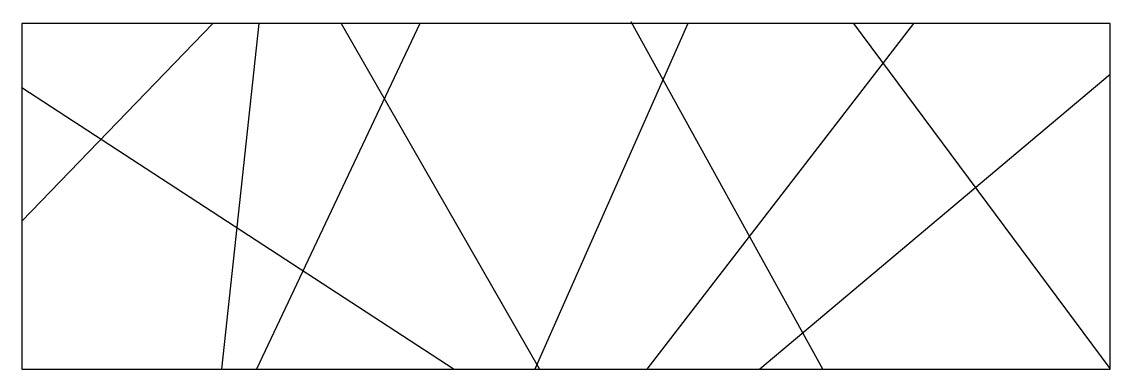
# Model space of a CAD drawing. Extents: x -979 to 926, y -295 to 313.
import ezdxf

# ---------------------------------------------------------------- set-up
doc = ezdxf.new("R2010")
doc.units = 0
doc.layers.add('LAYER_1', color=18, linetype='CONTINUOUS')

msp = doc.modelspace()

# ---------------------------------------------------------------- linework, layer by layer
at = {"layer": 'LAYER_1'}
msp.add_lwpolyline([(925.6, -295.1), (925.6, 309.9), (-979.4, 309.9), (-979.4, -295.1)], close=True, dxfattribs=at)
for points in [[(-644.9, 309.9), (-979.4, -36.3)], [(-564.3, 309.9), (-629.8, -295.1)], [(-282.6, 309.9), (-568.4, -295.1)], [(-420.4, 309.9), (-73.3, -295.1)], [(186.5, 309.9), (-81.5, -295.1)], [(422.5, -295.1), (87, 312.6)], [(581, 309.9), (114.5, -295.1)], [(925.6, -293.8), (477.1, 309.7)], [(925.6, 220.6), (312.1, -295.1)], [(-979.4, 197.5), (-222.6, -295.1)]]:
    msp.add_lwpolyline(points, dxfattribs=at)

doc.saveas('drawing.dxf')
